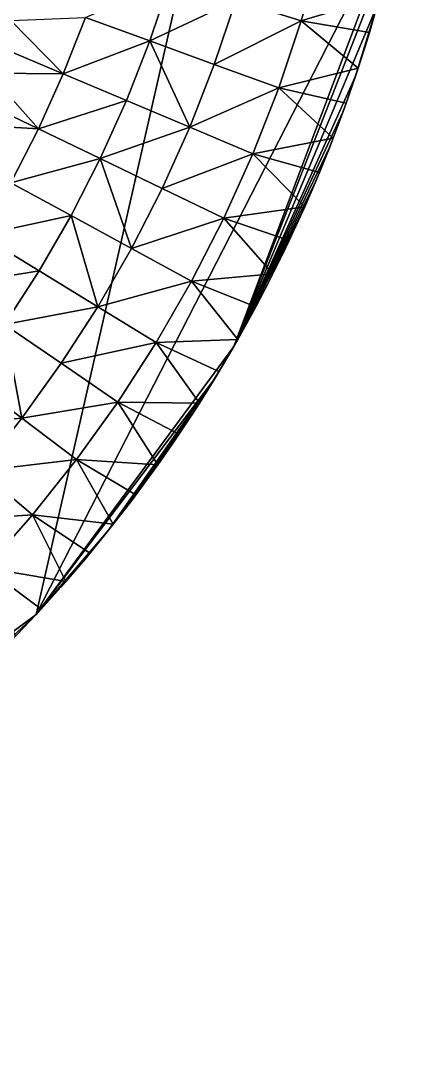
# Model space of a CAD drawing. Header units: millimetres. Extents: x -3250 to 5350, y -3250 to 3250.
# Drawn here: x 2349 to 3186, y -3169 to -914 of the extents above; entities that cross this region are included whole.
import ezdxf

# ---------------------------------------------------------------- set-up
doc = ezdxf.new("R2010")
doc.units = ezdxf.units.MM
doc.header["$MEASUREMENT"] = 0
doc.layers.add('MESH_3D', color=2, linetype='CONTINUOUS')

msp = doc.modelspace()

# ---------------------------------------------------------------- linework, layer by layer
at = {"layer": 'MESH_3D'}
for points in [[(2150.5, 2436.8, 32500), (-2326.6, -2269.3, 32500), (3105.6, 958, 32500)], [(3105.6, 958, 32500), (-2326.6, -2269.3, 32500), (-1962.4, -2590.7, 32500)], [(3105.6, 958, 32500), (-1962.4, -2590.7, 32500), (-1625, -2814.6, 32500)], [(3105.6, 958, 32500), (-1625, -2814.6, 32500), (-723.2, -3168.5, 32500)], [(3105.6, 958, 32500), (-723.2, -3168.5, 32500), (1410.1, -2928.1, 32500)], [(3105.6, 958, 32500), (1410.1, -2928.1, 32500), (2382.4, -2210.6, 32500)], [(3105.6, 958, 32500), (2382.4, -2210.6, 32500), (3185.6, -644, 32500)], [(3185.6, -644, 32500), (2382.4, -2210.6, 32500), (2814.6, -1625, 32500)], [(3185.6, -644, 32500), (2814.6, -1625, 32500), (3168.5, -723.2, 32500)], [(3168.5, -723.2, 32500), (2814.6, -1625, 32500), (3128.5, -880.2, 32500)], [(3004.1, -764.9, 24800), (2962.3, -913.7, 24800), (2818.9, -869.5, 24600)], [(3004.1, -764.9, 24800), (3133.7, -861.6, 25000), (2962.3, -913.7, 24800)], [(2675.6, -825.3, 24400), (2631.1, -957.7, 24400), (2490.2, -906.4, 24200)], [(2818.9, -869.5, 24600), (2631.1, -957.7, 24400), (2675.6, -825.3, 24400)], [(2818.9, -869.5, 24600), (2772.1, -1009, 24600), (2631.1, -957.7, 24400)], [(2962.3, -913.7, 24800), (2772.1, -1009, 24600), (2818.9, -869.5, 24600)], [(2962.3, -913.7, 24800), (3133.7, -861.6, 25000), (3111.2, -939.6, 25000)], [(3128.5, -880.2, 32500), (3111.2, -939.6, 25000), (3133.7, -861.6, 25000)], [(3128.5, -880.2, 32500), (2814.6, -1625, 32500), (3080.8, -1035.1, 32500)], [(3128.5, -880.2, 32500), (3080.8, -1035.1, 32500), (3105.6, -958, 32500)], [(3128.5, -880.2, 32500), (3105.6, -958, 32500), (3111.2, -939.6, 25000)], [(2441.9, -1029.4, 24200), (2303.7, -971.1, 24000), (2327.2, -913.4, 24000)], [(2490.2, -906.4, 24200), (2441.9, -1029.4, 24200), (2327.2, -913.4, 24000)], [(2631.1, -957.7, 24400), (2441.9, -1029.4, 24200), (2490.2, -906.4, 24200)], [(2962.3, -913.7, 24800), (2913, -1060.3, 24800), (2772.1, -1009, 24600)], [(2962.3, -913.7, 24800), (3086.8, -1017, 25000), (2913, -1060.3, 24800)], [(2962.3, -913.7, 24800), (3111.2, -939.6, 25000), (3086.8, -1017, 25000)], [(3105.6, -958, 32500), (3086.8, -1017, 25000), (3111.2, -939.6, 25000)], [(2631.1, -957.7, 24400), (2580.1, -1087.6, 24400), (2441.9, -1029.4, 24200)], [(2718.4, -1145.9, 24600), (2580.1, -1087.6, 24400), (2631.1, -957.7, 24400)], [(2772.1, -1009, 24600), (2718.4, -1145.9, 24600), (2631.1, -957.7, 24400)], [(3105.6, -958, 32500), (3080.8, -1035.1, 32500), (3086.8, -1017, 25000)], [(2441.9, -1029.4, 24200), (2278.8, -1028.2, 24000), (2303.7, -971.1, 24000)], [(2913, -1060.3, 24800), (2718.4, -1145.9, 24600), (2772.1, -1009, 24600)], [(2387.6, -1149.8, 24200), (2252.4, -1084.7, 24000), (2278.8, -1028.2, 24000)], [(2441.9, -1029.4, 24200), (2387.6, -1149.8, 24200), (2278.8, -1028.2, 24000)], [(2580.1, -1087.6, 24400), (2387.6, -1149.8, 24200), (2441.9, -1029.4, 24200)], [(3080.8, -1035.1, 32500), (2814.6, -1625, 32500), (3054, -1111.6, 32500)], [(2913, -1060.3, 24800), (3086.8, -1017, 25000), (3060.4, -1093.8, 25000)], [(3080.8, -1035.1, 32500), (3054, -1111.6, 32500), (3060.4, -1093.8, 25000)], [(3080.8, -1035.1, 32500), (3060.4, -1093.8, 25000), (3086.8, -1017, 25000)], [(2913, -1060.3, 24800), (2856.6, -1204.1, 24800), (2718.4, -1145.9, 24600)], [(2913, -1060.3, 24800), (3032.1, -1170, 25000), (2856.6, -1204.1, 24800)], [(2913, -1060.3, 24800), (3060.4, -1093.8, 25000), (3032.1, -1170, 25000)], [(2387.6, -1149.8, 24200), (2224.7, -1140.5, 24000), (2252.4, -1084.7, 24000)], [(2580.1, -1087.6, 24400), (2522.7, -1214.9, 24400), (2387.6, -1149.8, 24200)], [(2718.4, -1145.9, 24600), (2522.7, -1214.9, 24400), (2580.1, -1087.6, 24400)], [(3054, -1111.6, 32500), (3032.1, -1170, 25000), (3060.4, -1093.8, 25000)], [(3054, -1111.6, 32500), (2814.6, -1625, 32500), (3025.3, -1187.4, 32500)], [(3054, -1111.6, 32500), (3025.3, -1187.4, 32500), (3032.1, -1170, 25000)], [(2387.6, -1149.8, 24200), (2327.3, -1267.4, 24200), (2224.7, -1140.5, 24000)], [(2522.7, -1214.9, 24400), (2327.3, -1267.4, 24200), (2387.6, -1149.8, 24200)], [(2718.4, -1145.9, 24600), (2657.9, -1280, 24600), (2522.7, -1214.9, 24400)], [(2856.6, -1204.1, 24800), (2657.9, -1280, 24600), (2718.4, -1145.9, 24600)], [(2856.6, -1204.1, 24800), (3032.1, -1170, 25000), (3001.9, -1245.3, 25000)], [(3025.3, -1187.4, 32500), (3001.9, -1245.3, 25000), (3032.1, -1170, 25000)], [(3025.3, -1187.4, 32500), (2814.6, -1625, 32500), (2994.8, -1262.4, 32500)], [(3025.3, -1187.4, 32500), (2994.8, -1262.4, 32500), (3001.9, -1245.3, 25000)], [(2522.7, -1214.9, 24400), (2459, -1339.1, 24400), (2327.3, -1267.4, 24200)], [(2590.8, -1410.8, 24600), (2459, -1339.1, 24400), (2522.7, -1214.9, 24400)], [(2657.9, -1280, 24600), (2590.8, -1410.8, 24600), (2522.7, -1214.9, 24400)], [(2856.6, -1204.1, 24800), (2793, -1345, 24800), (2657.9, -1280, 24600)], [(2856.6, -1204.1, 24800), (2969.9, -1319.9, 25000), (2793, -1345, 24800)], [(2856.6, -1204.1, 24800), (3001.9, -1245.3, 25000), (2969.9, -1319.9, 25000)], [(2994.8, -1262.4, 32500), (2814.6, -1625, 32500), (2962.4, -1336.7, 32500)], [(2994.8, -1262.4, 32500), (2962.4, -1336.7, 32500), (2969.9, -1319.9, 25000)], [(2994.8, -1262.4, 32500), (2969.9, -1319.9, 25000), (3001.9, -1245.3, 25000)], [(2459, -1339.1, 24400), (2261.2, -1381.8, 24200), (2327.3, -1267.4, 24200)], [(2793, -1345, 24800), (2590.8, -1410.8, 24600), (2657.9, -1280, 24600)], [(2793, -1345, 24800), (2969.9, -1319.9, 25000), (2936, -1393.7, 25000)], [(2962.4, -1336.7, 32500), (2936, -1393.7, 25000), (2969.9, -1319.9, 25000)], [(2459, -1339.1, 24400), (2389.2, -1460, 24400), (2261.2, -1381.8, 24200)], [(2517.2, -1538.2, 24600), (2389.2, -1460, 24400), (2459, -1339.1, 24400)], [(2590.8, -1410.8, 24600), (2517.2, -1538.2, 24600), (2459, -1339.1, 24400)], [(2793, -1345, 24800), (2722.5, -1482.6, 24800), (2590.8, -1410.8, 24600)], [(2793, -1345, 24800), (2900.3, -1466.6, 25000), (2722.5, -1482.6, 24800)], [(2793, -1345, 24800), (2936, -1393.7, 25000), (2900.3, -1466.6, 25000)], [(2962.4, -1336.7, 32500), (2814.6, -1625, 32500), (2892.1, -1482.7, 32500)], [(2962.4, -1336.7, 32500), (2892.1, -1482.7, 32500), (2928.1, -1410.1, 32500)], [(2962.4, -1336.7, 32500), (2928.1, -1410.1, 32500), (2936, -1393.7, 25000)], [(2389.2, -1460, 24400), (2189.5, -1492.8, 24200), (2261.2, -1381.8, 24200)], [(2928.1, -1410.1, 32500), (2900.3, -1466.6, 25000), (2936, -1393.7, 25000)], [(2722.5, -1482.6, 24800), (2517.2, -1538.2, 24600), (2590.8, -1410.8, 24600)], [(2928.1, -1410.1, 32500), (2892.1, -1482.7, 32500), (2900.3, -1466.6, 25000)], [(2389.2, -1460, 24400), (2313.5, -1577.3, 24400), (2189.5, -1492.8, 24200)], [(2517.2, -1538.2, 24600), (2313.5, -1577.3, 24400), (2389.2, -1460, 24400)], [(2722.5, -1482.6, 24800), (2645.2, -1616.4, 24800), (2517.2, -1538.2, 24600)], [(2722.5, -1482.6, 24800), (2823.4, -1609.7, 25000), (2645.2, -1616.4, 24800)], [(2722.5, -1482.6, 24800), (2900.3, -1466.6, 25000), (2862.7, -1538.6, 25000)], [(2722.5, -1482.6, 24800), (2862.7, -1538.6, 25000), (2823.4, -1609.7, 25000)], [(2892.1, -1482.7, 32500), (2814.6, -1625, 32500), (2854.2, -1554.3, 32500)], [(2892.1, -1482.7, 32500), (2854.2, -1554.3, 32500), (2862.7, -1538.6, 25000)], [(2892.1, -1482.7, 32500), (2862.7, -1538.6, 25000), (2900.3, -1466.6, 25000)], [(2517.2, -1538.2, 24600), (2437.4, -1661.8, 24600), (2313.5, -1577.3, 24400)], [(2645.2, -1616.4, 24800), (2437.4, -1661.8, 24600), (2517.2, -1538.2, 24600)], [(2854.2, -1554.3, 32500), (2814.6, -1625, 32500), (2823.4, -1609.7, 25000)], [(2854.2, -1554.3, 32500), (2823.4, -1609.7, 25000), (2862.7, -1538.6, 25000)], [(2351.5, -1781.2, 24600), (2232, -1690.7, 24400), (2313.5, -1577.3, 24400)], [(2437.4, -1661.8, 24600), (2351.5, -1781.2, 24600), (2313.5, -1577.3, 24400)], [(2645.2, -1616.4, 24800), (2561.3, -1746.3, 24800), (2437.4, -1661.8, 24600)], [(2645.2, -1616.4, 24800), (2739.4, -1748.7, 25000), (2561.3, -1746.3, 24800)], [(2645.2, -1616.4, 24800), (2823.4, -1609.7, 25000), (2782.3, -1679.7, 25000)], [(2645.2, -1616.4, 24800), (2782.3, -1679.7, 25000), (2739.4, -1748.7, 25000)], [(2814.6, -1625, 32500), (2782.3, -1679.7, 25000), (2823.4, -1609.7, 25000)], [(2814.6, -1625, 32500), (2382.4, -2210.6, 32500), (2773.2, -1694.7, 32500)], [(2814.6, -1625, 32500), (2773.2, -1694.7, 32500), (2782.3, -1679.7, 25000)], [(2561.3, -1746.3, 24800), (2351.5, -1781.2, 24600), (2437.4, -1661.8, 24600)], [(2351.5, -1781.2, 24600), (2144.9, -1799.8, 24400), (2232, -1690.7, 24400)], [(2773.2, -1694.7, 32500), (2739.4, -1748.7, 25000), (2782.3, -1679.7, 25000)], [(2773.2, -1694.7, 32500), (2382.4, -2210.6, 32500), (2541, -2026.3, 32500)], [(2773.2, -1694.7, 32500), (2541, -2026.3, 32500), (2730.1, -1763.3, 32500)], [(2773.2, -1694.7, 32500), (2730.1, -1763.3, 32500), (2739.4, -1748.7, 25000)], [(2561.3, -1746.3, 24800), (2471.1, -1871.8, 24800), (2351.5, -1781.2, 24600)], [(2561.3, -1746.3, 24800), (2648.7, -1883.3, 25000), (2471.1, -1871.8, 24800)], [(2561.3, -1746.3, 24800), (2694.9, -1816.6, 25000), (2648.7, -1883.3, 25000)], [(2561.3, -1746.3, 24800), (2739.4, -1748.7, 25000), (2694.9, -1816.6, 25000)], [(2730.1, -1763.3, 32500), (2694.9, -1816.6, 25000), (2739.4, -1748.7, 25000)], [(2351.5, -1781.2, 24600), (2259.8, -1896.2, 24600), (2144.9, -1799.8, 24400)], [(2471.1, -1871.8, 24800), (2259.8, -1896.2, 24600), (2351.5, -1781.2, 24600)], [(2730.1, -1763.3, 32500), (2541, -2026.3, 32500), (2638.8, -1897.2, 32500)], [(2730.1, -1763.3, 32500), (2638.8, -1897.2, 32500), (2685.3, -1830.8, 32500)], [(2730.1, -1763.3, 32500), (2685.3, -1830.8, 32500), (2694.9, -1816.6, 25000)], [(2685.3, -1830.8, 32500), (2648.7, -1883.3, 25000), (2694.9, -1816.6, 25000)], [(2685.3, -1830.8, 32500), (2638.8, -1897.2, 32500), (2648.7, -1883.3, 25000)], [(2471.1, -1871.8, 24800), (2374.7, -1992.6, 24800), (2259.8, -1896.2, 24600)], [(2471.1, -1871.8, 24800), (2551.3, -2013.3, 25000), (2374.7, -1992.6, 24800)], [(2471.1, -1871.8, 24800), (2600.8, -1948.9, 25000), (2551.3, -2013.3, 25000)], [(2471.1, -1871.8, 24800), (2648.7, -1883.3, 25000), (2600.8, -1948.9, 25000)], [(2638.8, -1897.2, 32500), (2600.8, -1948.9, 25000), (2648.7, -1883.3, 25000)], [(2374.7, -1992.6, 24800), (2162.5, -2006.5, 24600), (2259.8, -1896.2, 24600)], [(2638.8, -1897.2, 32500), (2541, -2026.3, 32500), (2590.7, -1962.4, 32500)], [(2638.8, -1897.2, 32500), (2590.7, -1962.4, 32500), (2600.8, -1948.9, 25000)], [(2590.7, -1962.4, 32500), (2551.3, -2013.3, 25000), (2600.8, -1948.9, 25000)], [(2590.7, -1962.4, 32500), (2541, -2026.3, 32500), (2551.3, -2013.3, 25000)], [(2374.7, -1992.6, 24800), (2272.5, -2108.5, 24800), (2162.5, -2006.5, 24600)], [(2374.7, -1992.6, 24800), (2447.6, -2138.2, 25000), (2272.5, -2108.5, 24800)], [(2374.7, -1992.6, 24800), (2500.2, -2076.4, 25000), (2447.6, -2138.2, 25000)], [(2374.7, -1992.6, 24800), (2551.3, -2013.3, 25000), (2500.2, -2076.4, 25000)], [(2541, -2026.3, 32500), (2382.4, -2210.6, 32500), (2436.8, -2150.5, 32500)], [(2541, -2026.3, 32500), (2436.8, -2150.5, 32500), (2489.6, -2089.1, 32500)], [(2541, -2026.3, 32500), (2489.6, -2089.1, 32500), (2500.2, -2076.4, 25000)], [(2541, -2026.3, 32500), (2500.2, -2076.4, 25000), (2551.3, -2013.3, 25000)], [(2489.6, -2089.1, 32500), (2436.8, -2150.5, 32500), (2447.6, -2138.2, 25000)], [(2489.6, -2089.1, 32500), (2447.6, -2138.2, 25000), (2500.2, -2076.4, 25000)], [(2272.5, -2108.5, 24800), (2393.4, -2198.7, 25000), (2337.7, -2257.8, 25000)], [(2272.5, -2108.5, 24800), (2447.6, -2138.2, 25000), (2393.4, -2198.7, 25000)], [(2436.8, -2150.5, 32500), (2393.4, -2198.7, 25000), (2447.6, -2138.2, 25000)], [(2436.8, -2150.5, 32500), (2382.4, -2210.6, 32500), (2393.4, -2198.7, 25000)], [(2382.4, -2210.6, 32500), (2337.7, -2257.8, 25000), (2393.4, -2198.7, 25000)], [(2382.4, -2210.6, 32500), (1410.1, -2928.1, 32500), (2026.3, -2541, 32500)], [(2382.4, -2210.6, 32500), (2026.3, -2541, 32500), (2326.6, -2269.3, 32500)], [(2382.4, -2210.6, 32500), (2326.6, -2269.3, 32500), (2337.7, -2257.8, 25000)]]:
    msp.add_3dface(points, dxfattribs=at)

doc.saveas('drawing.dxf')
